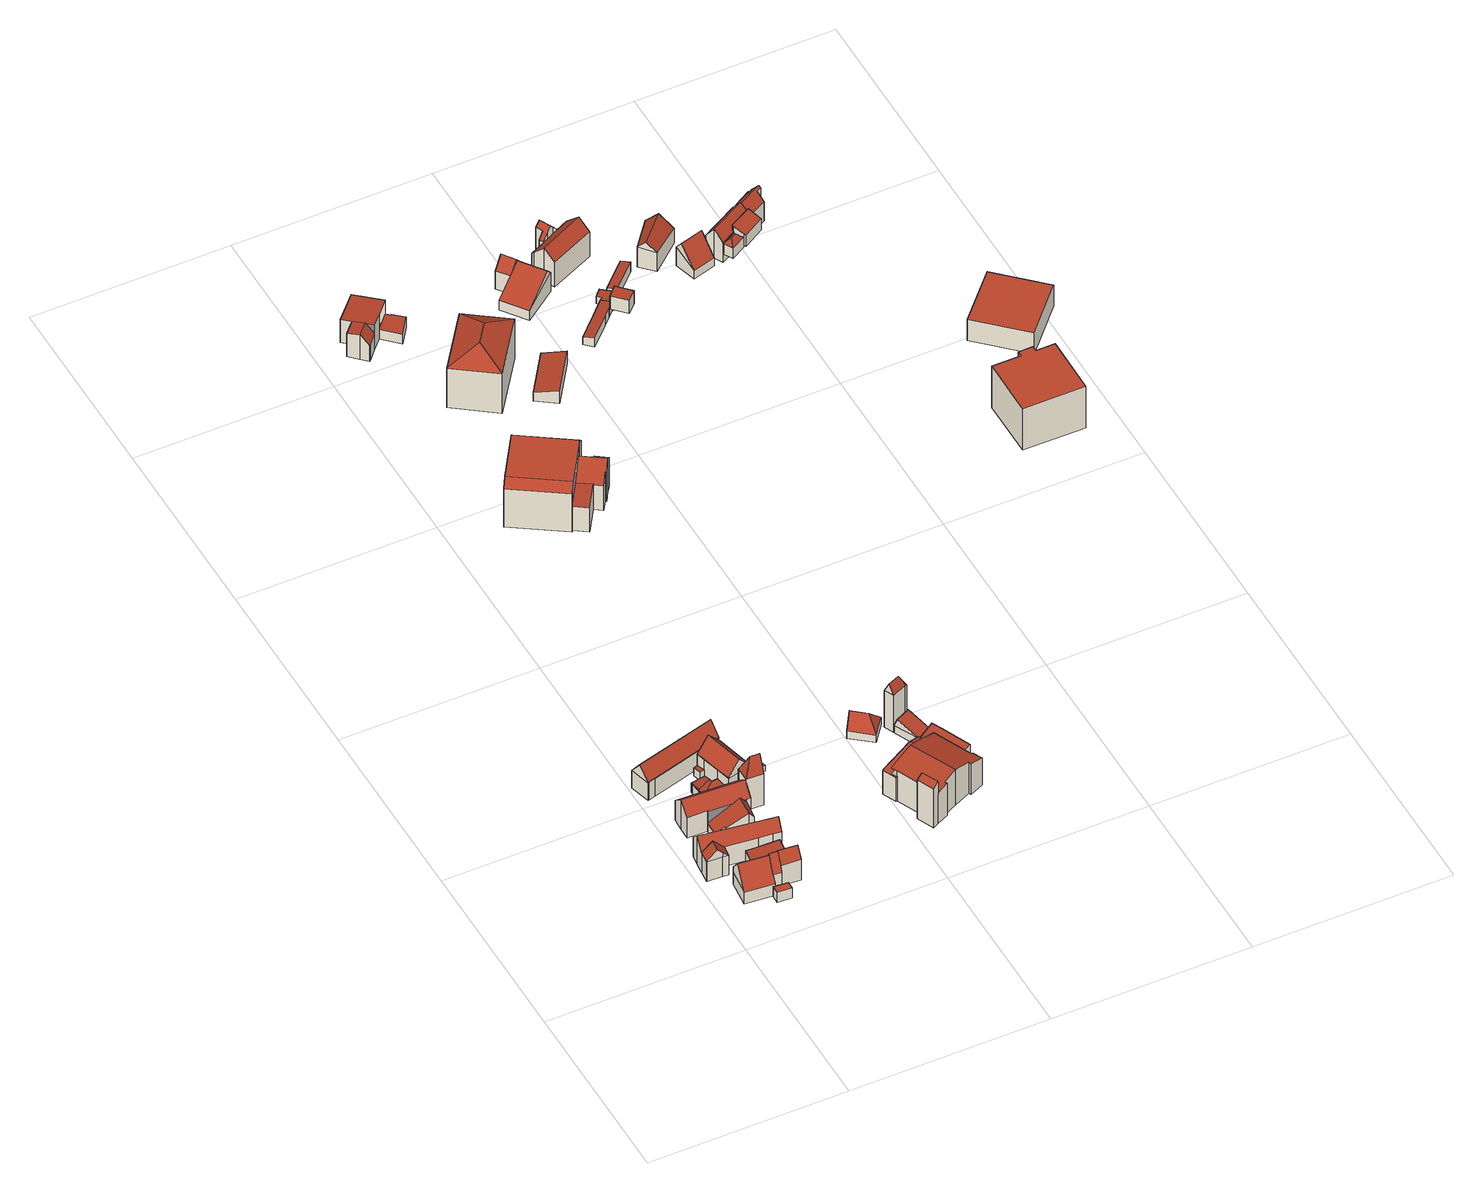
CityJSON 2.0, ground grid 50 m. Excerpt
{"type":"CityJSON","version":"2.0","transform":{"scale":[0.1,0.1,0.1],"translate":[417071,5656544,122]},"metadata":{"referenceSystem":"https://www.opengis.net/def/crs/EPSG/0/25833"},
"CityObjects":{
"building1":{"type":"Building","attributes":{"Dachtyp_tdc":"tdcPolyFlatRoof","Gemeindeschluessel":14612000,"Dachneigung":0,"QualitaetDacherkennung":75,"Geometrietyp2DReferenz":"3000","measuredHeight":3.17,"function":"31001_9998","roofType":"1000"},"geometry":[{"type":"Solid","lod":"2","boundaries":[[[[0,1,2,3]],[[1,4,5,2]],[[4,6,7,5]],[[6,0,3,7]],[[6,4,1,0]],[[3,2,5,7]]]],"semantics":{"surfaces":[{"type":"WallSurface"},{"type":"RoofSurface"},{"type":"GroundSurface"}],"values":[[0,0,0,0,1,2]]}}]},
"building2":{"type":"Building","attributes":{"Gemeindeschluessel":14612000,"Geometrietyp2DReferenz":"3000","function":"31001_9998","roofType":"9999"},"children":["building2-1","building2-2","building2-3","building2-4"]},
"building2-1":{"type":"BuildingPart","attributes":{"Dachtyp_tdc":"tdcGableRoof","Dachneigung":55.87,"QualitaetDacherkennung":79,"Geometrietyp2DReferenz":"3000","measuredHeight":8.98,"roofType":"3100"},"parents":["building2"],"geometry":[{"type":"MultiSurface","lod":"2","boundaries":[[[8,9,10,11]],[[9,12,13,10]],[[12,14,15,13]],[[14,16,17,18,15]],[[19,20,16,14,12]],[[12,9,8,21,19]],[[10,13,15,18,22,23,11]]],"semantics":{"surfaces":[{"type":"WallSurface"},{"type":"RoofSurface"},{"type":"GroundSurface"}],"values":[0,0,0,0,1,1,2]}}]},
"building2-2":{"type":"BuildingPart","attributes":{"Dachtyp_tdc":"tdcPolyFlatRoof","Dachneigung":2.89,"QualitaetDacherkennung":59,"Geometrietyp2DReferenz":"3000","measuredHeight":6.02,"roofType":"2100"},"parents":["building2"],"geometry":[{"type":"MultiSurface","lod":"2","boundaries":[[[24,25,26,27,28,29]],[[25,30,31,26]],[[30,32,33,31]],[[32,34,35,33]],[[34,36,37,35]],[[36,38,39,37]],[[38,40,11,39]],[[40,8,11]],[[40,38,36,34,32,30,25,24]],[[27,26,31,33,35,37,39,11,23,41]]],"semantics":{"surfaces":[{"type":"WallSurface"},{"type":"RoofSurface"},{"type":"GroundSurface"}],"values":[0,0,0,0,0,0,0,0,1,2]}}]},
"building2-3":{"type":"BuildingPart","attributes":{"Dachtyp_tdc":"tdcGableRoof","Dachneigung":51.89,"QualitaetDacherkennung":80,"Geometrietyp2DReferenz":"3000","measuredHeight":8.86,"roofType":"3100"},"parents":["building2"],"geometry":[{"type":"MultiSurface","lod":"2","boundaries":[[[42,43,20,44,45,46]],[[47,48,45,44,49]],[[50,51,41,23,22,18]],[[43,42,52,51,50]]],"semantics":{"surfaces":[{"type":"RoofSurface"},{"type":"GroundSurface"},{"type":"WallSurface"}],"values":[0,0,1,2]}}]},
"building2-4":{"type":"BuildingPart","attributes":{"Dachtyp_tdc":"tdcGableRoof","Dachneigung":50.92,"QualitaetDacherkennung":86,"Geometrietyp2DReferenz":"3000","measuredHeight":8.63,"roofType":"3100"},"parents":["building2"],"geometry":[{"type":"MultiSurface","lod":"2","boundaries":[[[53,54,55,56]],[[54,28,27,55]],[[52,57,58,51]],[[57,53,56,58]],[[57,42,46,59,60,53]],[[29,61,62,60,59,63,64]],[[54,62,61,28]],[[53,60,62,54]],[[61,29,28]],[[52,42,57]],[[56,55,27,41,51,58]]],"semantics":{"surfaces":[{"type":"WallSurface"},{"type":"RoofSurface"},{"type":"GroundSurface"}],"values":[0,0,0,0,1,1,0,0,0,0,2]}}]},
"building3":{"type":"Building","attributes":{"Gemeindeschluessel":14612000,"Geometrietyp2DReferenz":"3000","function":"31001_9998","roofType":"9999"},"children":["building3-1","building3-2"]},
"building3-1":{"type":"BuildingPart","attributes":{"Dachtyp_tdc":"tdcFreeFormRoof","Dachneigung":46.84,"QualitaetDacherkennung":70,"Geometrietyp2DReferenz":"3000","measuredHeight":8.85,"roofType":"5000"},"parents":["building3"],"geometry":[{"type":"MultiSurface","lod":"2","boundaries":[[[65,66,67,68]],[[66,69,70,67]],[[68,67,70,71,72,73,74,75,76,77,78]],[[79,80,72,71]],[[80,81,73,72]],[[81,82,74,73]],[[82,83,75,74]],[[83,84,76,75]],[[84,85,77,76]],[[85,86,78,77]],[[86,65,68,78]],[[84,83,82,81,80]],[[80,79,69,66,65,86,85,84]]],"semantics":{"surfaces":[{"type":"WallSurface"},{"type":"GroundSurface"},{"type":"RoofSurface"}],"values":[0,0,1,0,0,0,0,0,0,0,0,2,2]}}]},
"building3-2":{"type":"BuildingPart","attributes":{"Dachtyp_tdc":"tdcGableRoof","Dachneigung":46.15,"QualitaetDacherkennung":68,"Geometrietyp2DReferenz":"3000","measuredHeight":8.87,"roofType":"3100"},"parents":["building3"],"geometry":[{"type":"MultiSurface","lod":"2","boundaries":[[[87,88,89,90]],[[88,91,92,89]],[[91,93,94,92]],[[93,79,71,94]],[[87,90,70,69]],[[69,95,96,97,87]],[[98,99,96,95,100]],[[93,98,100,79]],[[79,100,95,69]],[[91,99,98,93]],[[88,97,96,99,91]],[[87,97,88]],[[90,89,92,94,71,70]]],"semantics":{"surfaces":[{"type":"WallSurface"},{"type":"RoofSurface"},{"type":"GroundSurface"}],"values":[0,0,0,0,0,1,1,0,0,0,0,0,2]}}]},
"building4":{"type":"Building","attributes":{"Dachtyp_tdc":"tdcPolyFlatRoof","Gemeindeschluessel":14612000,"Dachneigung":17.18,"QualitaetDacherkennung":78,"Geometrietyp2DReferenz":"3000","measuredHeight":2.11,"function":"31001_9998","roofType":"2100"},"geometry":[{"type":"Solid","lod":"2","boundaries":[[[[101,102,103,104]],[[102,105,106,103]],[[105,107,108,106]],[[107,101,104,108]],[[107,105,102,101]],[[104,103,106,108]]]],"semantics":{"surfaces":[{"type":"WallSurface"},{"type":"RoofSurface"},{"type":"GroundSurface"}],"values":[[0,0,0,0,1,2]]}}]},
"building5":{"type":"Building","attributes":{"Gemeindeschluessel":14612000,"Geometrietyp2DReferenz":"3000","function":"31001_9998","roofType":"9999"},"children":["building5-1","building5-2","building5-3"]},
"building5-1":{"type":"BuildingPart","attributes":{"Dachtyp_tdc":"tdcFreeFormRoof","Dachneigung":67.2,"QualitaetDacherkennung":6,"Geometrietyp2DReferenz":"3000","measuredHeight":14.13,"roofType":"5000"},"parents":["building5"],"geometry":[{"type":"MultiSurface","lod":"2","boundaries":[[[109,110,111,112]],[[110,113,114,115,111]],[[116,117,118,119,120]],[[117,121,122,118]],[[121,109,112,122]],[[116,113,123]],[[113,110,109,123]],[[109,121,117,116,123]],[[112,111,115,124,119,118,122]]],"semantics":{"surfaces":[{"type":"WallSurface"},{"type":"RoofSurface"},{"type":"GroundSurface"}],"values":[0,0,0,0,0,1,1,1,2]}}]},
"building5-2":{"type":"BuildingPart","attributes":{"Dachtyp_tdc":"tdcGableRoof","Dachneigung":42.41,"QualitaetDacherkennung":82,"Geometrietyp2DReferenz":"3000","measuredHeight":9.02,"roofType":"3100"},"parents":["building5"],"geometry":[{"type":"MultiSurface","lod":"2","boundaries":[[[114,125,126,115]],[[125,127,128,126]],[[127,129,128]],[[130,131,132,133,134]],[[131,135,136,132]],[[135,137,138,136]],[[137,139,140,138]],[[139,141,142,140]],[[141,143,118,142]],[[137,135,131,130,144,145,146,127,125,114,147]],[[147,120,143,141,139,137]],[[118,119,124,115,126,128,148,133,132,136,138,140,142]]],"semantics":{"surfaces":[{"type":"WallSurface"},{"type":"RoofSurface"},{"type":"GroundSurface"}],"values":[0,0,0,0,0,0,0,0,0,1,1,2]}}]},
"building5-3":{"type":"BuildingPart","attributes":{"Dachtyp_tdc":"tdcGableRoof","Dachneigung":30.11,"QualitaetDacherkennung":52,"Geometrietyp2DReferenz":"3000","measuredHeight":7.2,"roofType":"3100"},"parents":["building5"],"geometry":[{"type":"MultiSurface","lod":"2","boundaries":[[[149,134,133,150]],[[129,151,152,128]],[[151,153,154,152]],[[153,155,156,154]],[[155,157,158,156]],[[157,149,150,158]],[[153,151,129,146,159]],[[159,144,134,149,157,155,153]],[[150,133,148,128,152,154,156,158]]],"semantics":{"surfaces":[{"type":"WallSurface"},{"type":"RoofSurface"},{"type":"GroundSurface"}],"values":[0,0,0,0,0,0,1,1,2]}}]},
"building6":{"type":"Building","attributes":{"Dachtyp_tdc":"tdcFreeFormRoof","Gemeindeschluessel":14612000,"Dachneigung":54.91,"QualitaetDacherkennung":84,"Geometrietyp2DReferenz":"3000","measuredHeight":9.15,"function":"31001_9998","roofType":"5000"},"geometry":[{"type":"Solid","lod":"2","boundaries":[[[[160,161,162,163]],[[161,164,165,162]],[[164,166,167,165]],[[168,169,170,171,172,173]],[[174,175,176,166,170,169]],[[176,175,177]],[[177,175,174,178]],[[178,174,169,168,179]],[[160,173,172,161]],[[179,168,173,160]],[[161,172,171,164]],[[164,171,170,166]],[[167,180,181,182,183,163,162,165]],[[166,176,180,167]],[[176,177,181,180]],[[177,178,182,181]],[[178,179,183,182]],[[179,160,163,183]]]],"semantics":{"surfaces":[{"type":"WallSurface"},{"type":"RoofSurface"},{"type":"GroundSurface"}],"values":[[0,0,0,1,1,0,0,0,0,0,0,0,2,0,0,0,0,0]]}}]},
"building7":{"type":"Building","attributes":{"Gemeindeschluessel":14612000,"Geometrietyp2DReferenz":"3000","function":"31001_9998","roofType":"9999"},"children":["building7-1","building7-2"]},
"building7-1":{"type":"BuildingPart","attributes":{"Dachtyp_tdc":"tdcGableRoof","Dachneigung":14.17,"QualitaetDacherkennung":81,"Geometrietyp2DReferenz":"3000","measuredHeight":3.55,"roofType":"3100"},"parents":["building7"],"geometry":[{"type":"MultiSurface","lod":"2","boundaries":[[[184,185,186,187]],[[188,189,190,191]],[[189,192,193,190]],[[192,184,187,193]],[[192,194,195,196,197]],[[198,196,195,199,200]],[[188,201,199,195,194,189]],[[184,197,196,198,185]],[[192,197,184]],[[189,194,192]],[[187,186,191,190,193]]],"semantics":{"surfaces":[{"type":"WallSurface"},{"type":"RoofSurface"},{"type":"GroundSurface"}],"values":[0,0,0,0,1,1,0,0,0,0,2]}}]},
"building7-2":{"type":"BuildingPart","attributes":{"Dachtyp_tdc":"tdcPolyFlatRoof","Dachneigung":11.18,"QualitaetDacherkennung":75,"Geometrietyp2DReferenz":"3000","measuredHeight":3.56,"roofType":"2100"},"parents":["building7"],"geometry":[{"type":"MultiSurface","lod":"2","boundaries":[[[202,203,204,205]],[[203,201,188,191,204]],[[206,202,205,186,185,198]],[[206,200,201,203,202]],[[205,204,191,186]]],"semantics":{"surfaces":[{"type":"WallSurface"},{"type":"RoofSurface"},{"type":"GroundSurface"}],"values":[0,0,0,1,2]}}]},
"building8":{"type":"Building","attributes":{"Dachtyp_tdc":"tdcPolyFlatRoof","Gemeindeschluessel":14612000,"Dachneigung":5.88,"QualitaetDacherkennung":41,"Geometrietyp2DReferenz":"3000","measuredHeight":2.52,"function":"31001_9998","roofType":"2100"},"geometry":[{"type":"Solid","lod":"2","boundaries":[[[[207,208,209,210]],[[208,211,212,209]],[[208,207,213,211]],[[212,214,210,209]],[[211,213,214,212]],[[213,207,210,214]]]],"semantics":{"surfaces":[{"type":"WallSurface"},{"type":"RoofSurface"},{"type":"GroundSurface"}],"values":[[0,0,1,2,0,0]]}}]},
"building9":{"type":"Building","attributes":{"Dachtyp_tdc":"tdcFreeFormRoof","Gemeindeschluessel":14612000,"Dachneigung":49.33,"QualitaetDacherkennung":79,"Geometrietyp2DReferenz":"3000","measuredHeight":8.82,"function":"31001_9998","roofType":"5000"},"geometry":[{"type":"Solid","lod":"2","boundaries":[[[[215,216,217,218]],[[216,219,220,217]],[[219,221,222,220]],[[221,223,224,222]],[[223,225,226,224]],[[225,227,228,226]],[[227,229,230,228]],[[229,215,218,230]],[[231,232,233,234,235,236]],[[223,221,231,236,237,225]],[[225,237,227]],[[227,237,236,235,229]],[[229,235,234,215]],[[215,234,233,216]],[[216,233,232,219]],[[219,232,231,221]],[[218,217,220,222,224,226,228,230]]]],"semantics":{"surfaces":[{"type":"WallSurface"},{"type":"RoofSurface"},{"type":"GroundSurface"}],"values":[[0,0,0,0,0,0,0,0,1,1,0,0,0,0,0,0,2]]}}]},
"building10":{"type":"Building","attributes":{"Dachtyp_tdc":"tdcFreeFormRoof","Gemeindeschluessel":14612000,"Dachneigung":48.41,"QualitaetDacherkennung":26,"Geometrietyp2DReferenz":"3000","measuredHeight":3,"function":"31001_9998","roofType":"5000"},"geometry":[{"type":"Solid","lod":"2","boundaries":[[[[238,239,240,241]],[[239,242,243,240]],[[242,244,245,243]],[[244,246,247,245]],[[246,248,249,247]],[[248,238,241,249]],[[250,251,252,253,248,246]],[[250,246,244]],[[251,250,244,242]],[[252,251,242,239]],[[253,252,239,238]],[[253,238,248]],[[241,240,243,245,247,249]]]],"semantics":{"surfaces":[{"type":"WallSurface"},{"type":"RoofSurface"},{"type":"GroundSurface"}],"values":[[0,0,0,0,0,0,1,1,1,1,1,1,2]]}}]},
"building11":{"type":"Building","attributes":{"Gemeindeschluessel":14612000,"Geometrietyp2DReferenz":"3000","function":"31001_9998","roofType":"9999"},"children":["building11-1","building11-2","building11-3"]},
"building11-1":{"type":"BuildingPart","attributes":{"Dachtyp_tdc":"tdcGableRoof","Dachneigung":17.48,"QualitaetDacherkennung":23,"Geometrietyp2DReferenz":"3000","measuredHeight":10.93,"roofType":"3100"},"parents":["building11"],"geometry":[{"type":"MultiSurface","lod":"2","boundaries":[[[254,255,256,257,258]],[[259,260,261,262,263]],[[260,264,265,261]],[[264,266,267,265]],[[266,268,269,267]],[[268,270,271,269]],[[270,272,273,271]],[[272,274,275,273]],[[274,276,277,275]],[[276,278,279,277]],[[278,280,281,279]],[[274,272,270,268,266,264,260,259,282]],[[282,283,255,254,280,278,276,274]],[[281,258,257,284,285,286,262,261,265,267,269,271,273,275,277,279]]],"semantics":{"surfaces":[{"type":"WallSurface"},{"type":"RoofSurface"},{"type":"GroundSurface"}],"values":[0,0,0,0,0,0,0,0,0,0,0,1,1,2]}}]},
"building11-2":{"type":"BuildingPart","attributes":{"Dachtyp_tdc":"tdcPolyFlatRoof","Dachneigung":30.16,"QualitaetDacherkennung":57,"Geometrietyp2DReferenz":"3000","measuredHeight":12.84,"roofType":"2100"},"parents":["building11"],"geometry":[{"type":"MultiSurface","lod":"2","boundaries":[[[287,288,254,258,289]],[[290,291,292,281,280]],[[291,287,289,292]],[[291,290,288,287]],[[289,258,281,292]]],"semantics":{"surfaces":[{"type":"WallSurface"},{"type":"RoofSurface"},{"type":"GroundSurface"}],"values":[0,0,0,1,2]}}]},
"building11-3":{"type":"BuildingPart","attributes":{"Dachtyp_tdc":"tdcHipAndGableRoof","Dachneigung":66.81,"QualitaetDacherkennung":40,"Geometrietyp2DReferenz":"3000","measuredHeight":10.45,"roofType":"5000"},"parents":["building11"],"geometry":[{"type":"MultiSurface","lod":"2","boundaries":[[[256,293,294,257]],[[293,295,296,294]],[[295,297,298,296]],[[297,299,300,298]],[[299,263,262,300]],[[299,297,301]],[[297,295,293,256,302,303,304,301]],[[304,263,299,301]],[[284,257,294,296,298,300,262,286,285]]],"semantics":{"surfaces":[{"type":"WallSurface"},{"type":"RoofSurface"},{"type":"GroundSurface"}],"values":[0,0,0,0,0,1,1,1,2]}}]},
"building12":{"type":"Building","attributes":{"Dachtyp_tdc":"tdcFreeFormRoof","Gemeindeschluessel":14612000,"Dachneigung":49.59,"QualitaetDacherkennung":7,"Geometrietyp2DReferenz":"3000","measuredHeight":5.61,"function":"31001_9998","roofType":"5000"},"geometry":[{"type":"Solid","lod":"2","boundaries":[[[[305,306,307,308]],[[306,309,310,307]],[[309,311,312,310]],[[311,305,308,312]],[[313,311,309]],[[314,313,309,306]],[[314,306,305]],[[313,314,305,311]],[[308,307,310,312]]]],"semantics":{"surfaces":[{"type":"WallSurface"},{"type":"RoofSurface"},{"type":"GroundSurface"}],"values":[[0,0,0,0,0,1,1,1,2]]}}]},
"building13":{"type":"Building","attributes":{"Dachtyp_tdc":"tdcFreeFormRoof","Gemeindeschluessel":14612000,"Dachneigung":64.51,"QualitaetDacherkennung":9,"Geometrietyp2DReferenz":"3000","measuredHeight":14.18,"function":"31001_9998","roofType":"5000"},"geometry":[{"type":"Solid","lod":"2","boundaries":[[[[315,316,317,318,319]],[[320,321,322,323,324]],[[318,325,321,320]],[[325,326,322,321]],[[326,327,323,322]],[[327,319,324,323]],[[319,318,320,324]],[[315,319,327]],[[316,315,327,326]],[[317,316,326,325]],[[317,325,318]]]],"semantics":{"surfaces":[{"type":"RoofSurface"},{"type":"GroundSurface"},{"type":"WallSurface"}],"values":[[0,1,2,2,2,2,2,0,0,0,2]]}}]},
"building14":{"type":"Building","attributes":{"Dachtyp_tdc":"tdcGableRoof","Gemeindeschluessel":14612000,"Dachneigung":18.33,"QualitaetDacherkennung":12,"Geometrietyp2DReferenz":"3000","measuredHeight":4.64,"function":"31001_9998","roofType":"3100"},"geometry":[{"type":"Solid","lod":"2","boundaries":[[[[328,329,324,320]],[[329,330,331,324]],[[330,332,333,331]],[[332,328,320,333]],[[330,329,334]],[[328,332,335]],[[329,328,335,334]],[[332,330,334,335]],[[320,324,331,333]]]],"semantics":{"surfaces":[{"type":"WallSurface"},{"type":"RoofSurface"},{"type":"GroundSurface"}],"values":[[0,0,0,0,0,0,1,1,2]]}}]},
"building15":{"type":"Building","attributes":{"Dachtyp_tdc":"tdcPolyFlatRoof","Gemeindeschluessel":14612000,"Dachneigung":13.38,"QualitaetDacherkennung":64,"Geometrietyp2DReferenz":"3000","measuredHeight":3.7,"function":"31001_9998","roofType":"2100"},"geometry":[{"type":"Solid","lod":"2","boundaries":[[[[336,337,338,339]],[[337,340,341,338]],[[340,342,343,341]],[[342,344,345,343]],[[344,346,347,345]],[[346,348,349,347]],[[348,350,351,349]],[[350,336,339,351]],[[350,348,346,344,342,340,337,336]],[[339,338,341,343,345,347,349,351]]]],"semantics":{"surfaces":[{"type":"WallSurface"},{"type":"RoofSurface"},{"type":"GroundSurface"}],"values":[[0,0,0,0,0,0,0,0,1,2]]}}]},
"building16":{"type":"Building","attributes":{"Gemeindeschluessel":14612000,"Geometrietyp2DReferenz":"3000","function":"31001_9998","roofType":"9999"},"children":["building16-1","building16-2","building16-3"]},
"building16-1":{"type":"BuildingPart","attributes":{"Dachtyp_tdc":"tdcCutGableRoof","Dachneigung":1.64,"QualitaetDacherkennung":50,"Geometrietyp2DReferenz":"3000","measuredHeight":13.39,"roofType":"9999"},"parents":["building16"],"geometry":[{"type":"MultiSurface","lod":"2","boundaries":[[[352,353,354,355,356]],[[353,357,358,354]],[[357,359,360,358]],[[359,361,362,360]],[[361,363,364,362]],[[363,365,366,364]],[[365,367,368,366]],[[367,369,370,371,368]],[[359,357,353,352,372]],[[367,365,363,361]],[[372,373,369,367,361,359]],[[374,355,354,358,360,362,364,366,368,371,375,376]]],"semantics":{"surfaces":[{"type":"WallSurface"},{"type":"RoofSurface"},{"type":"GroundSurface"}],"values":[0,0,0,0,0,0,0,0,1,1,1,2]}}]},
"building16-2":{"type":"BuildingPart","attributes":{"Dachtyp_tdc":"tdcGableRoof","Dachneigung":26.31,"QualitaetDacherkennung":24,"Geometrietyp2DReferenz":"3000","measuredHeight":10.47,"roofType":"3100"},"parents":["building16"],"geometry":[{"type":"MultiSurface","lod":"2","boundaries":[[[377,378,379,380]],[[381,382,383,384]],[[382,385,386,383]],[[385,387,388,386]],[[387,389,390,388]],[[389,391,392,390]],[[391,393,394,392]],[[393,377,380,394]],[[389,387,385,382,381,370,381,395]],[[395,396,378,377,393,391,389]],[[380,379,376,375,384,371,384,383,386,388,390,392,394]]],"semantics":{"surfaces":[{"type":"WallSurface"},{"type":"RoofSurface"},{"type":"GroundSurface"}],"values":[0,0,0,0,0,0,0,0,1,1,2]}}]},
"building16-3":{"type":"BuildingPart","attributes":{"Dachtyp_tdc":"tdcPolyFlatRoof","Dachneigung":3.1,"QualitaetDacherkennung":50,"Geometrietyp2DReferenz":"3000","measuredHeight":7.83,"roofType":"2100"},"parents":["building16"],"geometry":[{"type":"MultiSurface","lod":"2","boundaries":[[[397,398,399,379,378]],[[398,356,355,399]],[[398,397,400,401,356]],[[355,374,376,379,399]]],"semantics":{"surfaces":[{"type":"WallSurface"},{"type":"RoofSurface"},{"type":"GroundSurface"}],"values":[0,0,1,2]}}]},
"building17":{"type":"Building","attributes":{"Gemeindeschluessel":14612000,"Geometrietyp2DReferenz":"3000","function":"31001_9998","roofType":"9999"},"children":["building17-1","building17-2","building17-3"]},
"building17-1":{"type":"BuildingPart","attributes":{"Dachtyp_tdc":"tdcPolyFlatRoof","Dachneigung":3.67,"QualitaetDacherkennung":53,"Geometrietyp2DReferenz":"3000","measuredHeight":7.52,"roofType":"2100"},"parents":["building17"],"geometry":[{"type":"MultiSurface","lod":"2","boundaries":[[[402,403,404]],[[402,405,406,407,403]],[[408,409,410,411,412]],[[409,413,414,410]],[[413,415,416,417,414]],[[413,409,408,418,419,420,405,402,415]],[[417,403,407,421,411,410,414]]],"semantics":{"surfaces":[{"type":"WallSurface"},{"type":"RoofSurface"},{"type":"GroundSurface"}],"values":[0,0,0,0,0,1,2]}}]},
"building17-2":{"type":"BuildingPart","attributes":{"Dachtyp_tdc":"tdcPolyFlatRoof","Dachneigung":3.98,"QualitaetDacherkennung":67,"Geometrietyp2DReferenz":"3000","measuredHeight":3.33,"roofType":"2100"},"parents":["building17"],"geometry":[{"type":"MultiSurface","lod":"2","boundaries":[[[416,422,423,417]],[[422,424,425,423]],[[424,426,427,425]],[[426,428,429,427]],[[428,404,403,429]],[[404,428,426,424,422,416]],[[417,423,425,427,429,403]]],"semantics":{"surfaces":[{"type":"WallSurface"},{"type":"RoofSurface"},{"type":"GroundSurface"}],"values":[0,0,0,0,0,1,2]}}]},
"building17-3":{"type":"BuildingPart","attributes":{"Dachtyp_tdc":"tdcGableRoof","Dachneigung":52.41,"QualitaetDacherkennung":61,"Geometrietyp2DReferenz":"3000","measuredHeight":7.58,"roofType":"3100"},"parents":["building17"],"geometry":[{"type":"MultiSurface","lod":"2","boundaries":[[[406,430,431,407]],[[430,432,433,431]],[[432,434,435,433]],[[434,436,437,435]],[[436,438,439,437]],[[438,412,411,439]],[[434,432,430,406,420,440]],[[440,418,412,438,436,434]],[[411,421,407,431,433,435,437,439]]],"semantics":{"surfaces":[{"type":"WallSurface"},{"type":"RoofSurface"},{"type":"GroundSurface"}],"values":[0,0,0,0,0,0,1,1,2]}}]},
"building18":{"type":"Building","attributes":{"Dachtyp_tdc":"tdcHipRoof","Gemeindeschluessel":14612000,"Dachneigung":29.36,"QualitaetDacherkennung":65,"Geometrietyp2DReferenz":"3000","measuredHeight":15.59,"function":"31001_9998","roofType":"3200"},"geometry":[{"type":"Solid","lod":"2","boundaries":[[[[441,442,443,444]],[[442,445,446,443]],[[445,447,448,446]],[[447,441,444,448]],[[445,442,449]],[[441,447,450]],[[442,441,450,449]],[[447,445,449,450]],[[444,443,446,448]]]],"semantics":{"surfaces":[{"type":"WallSurface"},{"type":"RoofSurface"},{"type":"GroundSurface"}],"values":[[0,0,0,0,1,1,1,1,2]]}}]},
"building19":{"type":"Building","attributes":{"Dachtyp_tdc":"tdcPolyFlatRoof","Gemeindeschluessel":14612000,"Dachneigung":12.35,"QualitaetDacherkennung":73,"Geometrietyp2DReferenz":"3000","measuredHeight":3.84,"function":"31001_9998","roofType":"2100"},"geometry":[{"type":"Solid","lod":"2","boundaries":[[[[451,452,453,454]],[[452,455,456,453]],[[455,457,458,456]],[[457,451,454,458]],[[457,455,452,451]],[[454,453,456,458]]]],"semantics":{"surfaces":[{"type":"WallSurface"},{"type":"RoofSurface"},{"type":"GroundSurface"}],"values":[[0,0,0,0,1,2]]}}]},
"building20":{"type":"Building","attributes":{"Gemeindeschluessel":14612000,"Geometrietyp2DReferenz":"3000","function":"31001_9998","roofType":"9999"},"children":["building20-1","building20-2"]},
"building20-1":{"type":"BuildingPart","attributes":{"Dachtyp_tdc":"tdcGableRoof","Dachneigung":26.91,"QualitaetDacherkennung":23,"Geometrietyp2DReferenz":"3000","measuredHeight":7.34,"roofType":"3100"},"parents":["building20"],"geometry":[{"type":"MultiSurface","lod":"2","boundaries":[[[459,460,461,462]],[[460,463,464,461]],[[463,465,466,464]],[[463,460,467]],[[460,459,468,469,467]],[[465,463,467,469,470]],[[462,461,464,466,471]]],"semantics":{"surfaces":[{"type":"WallSurface"},{"type":"RoofSurface"},{"type":"GroundSurface"}],"values":[0,0,0,0,1,1,2]}}]},
"building20-2":{"type":"BuildingPart","attributes":{"Dachtyp_tdc":"tdcGableRoof","Dachneigung":48.18,"QualitaetDacherkennung":66,"Geometrietyp2DReferenz":"3000","measuredHeight":8.49,"roofType":"3100"},"parents":["building20"],"geometry":[{"type":"MultiSurface","lod":"2","boundaries":[[[472,473,474,471,475]],[[473,476,477,474]],[[476,478,459,462,477]],[[476,473,479]],[[473,472,470,480,479]],[[478,476,479,480]],[[471,474,477,462]]],"semantics":{"surfaces":[{"type":"WallSurface"},{"type":"RoofSurface"},{"type":"GroundSurface"}],"values":[0,0,0,0,1,1,2]}}]},
"building21":{"type":"Building","attributes":{"Dachtyp_tdc":"tdcPolyFlatRoof","Gemeindeschluessel":14612000,"Dachneigung":9.62,"QualitaetDacherkennung":57,"Geometrietyp2DReferenz":"3000","measuredHeight":2.77,"function":"31001_9998","roofType":"2100"},"geometry":[{"type":"Solid","lod":"2","boundaries":[[[[481,482,483,484]],[[482,485,486,483]],[[485,487,488,486]],[[487,489,490,488]],[[489,491,492,490]],[[491,493,494,492]],[[493,495,496,494]],[[495,497,498,496]],[[497,499,500,498]],[[499,481,484,500]],[[499,497,495,493,491,489,487,485,482,481]],[[484,483,486,488,490,492,494,496,498,500]]]],"semantics":{"surfaces":[{"type":"WallSurface"},{"type":"RoofSurface"},{"type":"GroundSurface"}],"values":[[0,0,0,0,0,0,0,0,0,0,1,2]]}}]},
"building22":{"type":"Building","attributes":{"Dachtyp_tdc":"tdcPolyFlatRoof","Gemeindeschluessel":14612000,"Dachneigung":4.3,"QualitaetDacherkennung":46,"Geometrietyp2DReferenz":"3000","measuredHeight":4.22,"function":"31001_9998","roofType":"2100"},"geometry":[{"type":"Solid","lod":"2","boundaries":[[[[501,502,503,504]],[[502,505,506,503]],[[505,507,508,506]],[[507,509,510,508]],[[509,501,504,510]],[[509,507,505,502,501]],[[504,503,506,508,510]]]],"semantics":{"surfaces":[{"type":"WallSurface"},{"type":"RoofSurface"},{"type":"GroundSurface"}],"values":[[0,0,0,0,0,1,2]]}}]},
"building23":{"type":"Building","attributes":{"Dachtyp_tdc":"tdcPolyFlatRoof","Gemeindeschluessel":14612000,"Dachneigung":8.69,"QualitaetDacherkennung":60,"Geometrietyp2DReferenz":"3000","measuredHeight":2.82,"function":"31001_9998","roofType":"2100"},"geometry":[{"type":"Solid","lod":"2","boundaries":[[[[511,512,513,514]],[[512,515,516,513]],[[515,517,518,516]],[[517,519,520,518]],[[519,521,522,520]],[[521,523,524,522]],[[523,511,514,524]],[[523,521,519,517,515,512,511]],[[514,513,516,518,520,522,524]]]],"semantics":{"surfaces":[{"type":"WallSurface"},{"type":"RoofSurface"},{"type":"GroundSurface"}],"values":[[0,0,0,0,0,0,0,1,2]]}}]},
"building24":{"type":"Building","attributes":{"Gemeindeschluessel":14612000,"Geometrietyp2DReferenz":"3000","function":"31001_9998","roofType":"9999"},"children":["building24-1","building24-2"]},
"building24-1":{"type":"BuildingPart","attributes":{"Dachtyp_tdc":"tdcGableRoof","Dachneigung":49.77,"QualitaetDacherkennung":37,"Geometrietyp2DReferenz":"3000","measuredHeight":10.52,"roofType":"3100"},"parents":["building24"],"geometry":[{"type":"MultiSurface","lod":"2","boundaries":[[[525,526,527,528]],[[526,529,530,527]],[[529,531,532,530]],[[531,533,534,532]],[[533,535,536,534]],[[535,537,538,536]],[[537,539,540,541,538]],[[542,543,544]],[[542,525,528,543]],[[545,546,539,537,535,533,531]],[[531,529,526,525,542,545]],[[528,527,530,532,534,536,538,541,547,548,543]]],"semantics":{"surfaces":[{"type":"WallSurface"},{"type":"RoofSurface"},{"type":"GroundSurface"}],"values":[0,0,0,0,0,0,0,0,0,1,1,2]}}]},
"building24-2":{"type":"BuildingPart","attributes":{"Dachtyp_tdc":"tdcGableRoof","Dachneigung":44.43,"QualitaetDacherkennung":56,"Geometrietyp2DReferenz":"3000","measuredHeight":10.47,"roofType":"3100"},"parents":["building24"],"geometry":[{"type":"MultiSurface","lod":"2","boundaries":[[[540,549,550,541]],[[549,551,552,550]],[[551,553,554,552]],[[553,555,556,554]],[[555,557,558,556]],[[557,559,560,558]],[[559,561,562,560]],[[561,544,543,562]],[[557,555,553,551]],[[551,549,540,563,564,544,561,559,557]],[[543,548,547,541,550,552,554,556,558,560,562]]],"semantics":{"surfaces":[{"type":"WallSurface"},{"type":"RoofSurface"},{"type":"GroundSurface"}],"values":[0,0,0,0,0,0,0,0,1,1,2]}}]},
"building25":{"type":"Building","attributes":{"Dachtyp_tdc":"tdcPolyFlatRoof","Gemeindeschluessel":14612000,"Dachneigung":8.17,"QualitaetDacherkennung":54,"Geometrietyp2DReferenz":"3000","measuredHeight":3,"function":"31001_9998","roofType":"2100"},"geometry":[{"type":"Solid","lod":"2","boundaries":[[[[565,566,567,568]],[[566,569,570,567]],[[569,571,572,570]],[[571,565,568,572]],[[571,569,566,565]],[[568,567,570,572]]]],"semantics":{"surfaces":[{"type":"WallSurface"},{"type":"RoofSurface"},{"type":"GroundSurface"}],"values":[[0,0,0,0,1,2]]}}]},
"building26":{"type":"Building","attributes":{"Dachtyp_tdc":"tdcPolyFlatRoof","Gemeindeschluessel":14612000,"Dachneigung":0,"QualitaetDacherkennung":47,"Geometrietyp2DReferenz":"3000","measuredHeight":12.8,"function":"31001_9998","roofType":"1000"},"geometry":[{"type":"Solid","lod":"2","boundaries":[[[[573,574,575,576]],[[574,577,578,575]],[[577,579,580,578]],[[579,581,582,580]],[[581,583,584,582]],[[583,585,586,584]],[[585,587,588,586]],[[587,573,576,588]],[[587,585,583,581,579,577,574,573]],[[576,575,578,580,582,584,586,588]]]],"semantics":{"surfaces":[{"type":"WallSurface"},{"type":"RoofSurface"},{"type":"GroundSurface"}],"values":[[0,0,0,0,0,0,0,0,1,2]]}}]},
"building27":{"type":"Building","attributes":{"Dachtyp_tdc":"tdcGableRoof","Gemeindeschluessel":14612000,"Dachneigung":54.77,"QualitaetDacherkennung":57,"Geometrietyp2DReferenz":"3000","measuredHeight":8.07,"function":"31001_9998","roofType":"3100"},"geometry":[{"type":"Solid","lod":"2","boundaries":[[[[589,590,591,592]],[[590,593,594,591]],[[593,595,596,594]],[[595,589,592,596]],[[593,590,597]],[[589,595,598]],[[590,589,598,597]],[[595,593,597,598]],[[592,591,594,596]]]],"semantics":{"surfaces":[{"type":"WallSurface"},{"type":"RoofSurface"},{"type":"GroundSurface"}],"values":[[0,0,0,0,0,0,1,1,2]]}}]},
"building28":{"type":"Building","attributes":{"Dachtyp_tdc":"tdcGableRoof","Gemeindeschluessel":14612000,"Dachneigung":45.61,"QualitaetDacherkennung":66,"Geometrietyp2DReferenz":"3000","measuredHeight":8.24,"function":"31001_9998","roofType":"3100"},"geometry":[{"type":"Solid","lod":"2","boundaries":[[[[599,600,601,602]],[[600,603,604,601]],[[603,605,606,604]],[[605,599,602,606]],[[603,600,607]],[[599,605,608]],[[600,599,608,607]],[[605,603,607,608]],[[602,601,604,606]]]],"semantics":{"surfaces":[{"type":"WallSurface"},{"type":"RoofSurface"},{"type":"GroundSurface"}],"values":[[0,0,0,0,0,0,1,1,2]]}}]},
"building29":{"type":"Building","attributes":{"Dachtyp_tdc":"tdcFreeFormRoof","Gemeindeschluessel":14612000,"Dachneigung":48.55,"QualitaetDacherkennung":25,"Geometrietyp2DReferenz":"3000","measuredHeight":4.62,"function":"31001_9998","roofType":"5000"},"geometry":[{"type":"Solid","lod":"2","boundaries":[[[[609,610,611,612]],[[610,613,614,611]],[[613,615,616,614]],[[615,609,612,616]],[[617,618,615,613]],[[617,613,610]],[[618,617,610,609]],[[618,609,615]],[[612,611,614,616]]]],"semantics":{"surfaces":[{"type":"WallSurface"},{"type":"RoofSurface"},{"type":"GroundSurface"}],"values":[[0,0,0,0,1,1,1,1,2]]}}]},
"building30":{"type":"Building","attributes":{"Dachtyp_tdc":"tdcPolyFlatRoof","Gemeindeschluessel":14612000,"Dachneigung":19.73,"QualitaetDacherkennung":66,"Geometrietyp2DReferenz":"3000","measuredHeight":4.72,"function":"31001_9998","roofType":"2100"},"geometry":[{"type":"Solid","lod":"2","boundaries":[[[[619,620,621,622]],[[620,623,624,621]],[[623,625,626,624]],[[625,627,628,626]],[[627,629,630,628]],[[629,631,632,630]],[[631,619,622,632]],[[631,629,627,625,623,620,619]],[[622,621,624,626,628,630,632]]]],"semantics":{"surfaces":[{"type":"WallSurface"},{"type":"RoofSurface"},{"type":"GroundSurface"}],"values":[[0,0,0,0,0,0,0,1,2]]}}]},
"building31":{"type":"Building","attributes":{"Gemeindeschluessel":14612000,"Geometrietyp2DReferenz":"3000","function":"31001_9998","roofType":"9999"},"children":["building31-1","building31-2"]},
"building31-1":{"type":"BuildingPart","attributes":{"Dachtyp_tdc":"tdcGableRoof","Dachneigung":50.8,"QualitaetDacherkennung":69,"Geometrietyp2DReferenz":"3000","measuredHeight":8.66,"roofType":"3100"},"parents":["building31"],"geometry":[{"type":"MultiSurface","lod":"2","boundaries":[[[633,634,635,636]],[[634,637,638,635]],[[637,639,640,638]],[[639,641,642,640]],[[641,643,644,642]],[[643,645,646,644]],[[645,647,648,646]],[[647,649,650,648]],[[649,651,652,653,650]],[[654,655,656,657]],[[655,633,636,656]],[[658,651,649,647,645,643,641]],[[641,639,637,634,633,655,654,659,660,658]],[[636,635,638,640,642,644,646,648,650,653,661,662,657,656]]],"semantics":{"surfaces":[{"type":"WallSurface"},{"type":"RoofSurface"},{"type":"GroundSurface"}],"values":[0,0,0,0,0,0,0,0,0,0,0,1,1,2]}}]},
"building31-2":{"type":"BuildingPart","attributes":{"Dachtyp_tdc":"tdcGableRoof","Dachneigung":52.43,"QualitaetDacherkennung":71,"Geometrietyp2DReferenz":"3000","measuredHeight":8.73,"roofType":"3100"},"parents":["building31"],"geometry":[{"type":"MultiSurface","lod":"2","boundaries":[[[663,664,654,657,665]],[[652,666,667,653]],[[666,668,669,667]],[[668,670,671,669]],[[670,672,673,671]],[[672,674,675,673]],[[674,676,677,675]],[[676,663,665,677]],[[672,670,668,666,652,678,660,679]],[[679,664,663,676,674,672]],[[665,657,662,661,653,667,669,671,673,675,677]]],"semantics":{"surfaces":[{"type":"WallSurface"},{"type":"RoofSurface"},{"type":"GroundSurface"}],"values":[0,0,0,0,0,0,0,0,1,1,2]}}]},
"building32":{"type":"Building","attributes":{"Dachtyp_tdc":"tdcPolyFlatRoof","Gemeindeschluessel":14612000,"Dachneigung":0,"QualitaetDacherkennung":40,"Geometrietyp2DReferenz":"3000","measuredHeight":6.57,"function":"31001_9998","roofType":"1000"},"geometry":[{"type":"Solid","lod":"2","boundaries":[[[[680,681,682,683]],[[681,684,685,682]],[[684,686,687,685]],[[686,680,683,687]],[[686,684,681,680]],[[683,682,685,687]]]],"semantics":{"surfaces":[{"type":"WallSurface"},{"type":"RoofSurface"},{"type":"GroundSurface"}],"values":[[0,0,0,0,1,2]]}}]},
"building33":{"type":"Building","attributes":{"Dachtyp_tdc":"tdcFreeFormRoof","Gemeindeschluessel":14612000,"Dachneigung":48.61,"QualitaetDacherkennung":27,"Geometrietyp2DReferenz":"3000","measuredHeight":3.74,"function":"31001_9998","roofType":"5000"},"geometry":[{"type":"Solid","lod":"2","boundaries":[[[[688,689,690,691]],[[689,692,693,690]],[[692,694,695,693]],[[694,696,697,695]],[[696,698,699,697]],[[698,700,701,699]],[[700,702,703,701]],[[702,704,705,703]],[[704,688,691,705]],[[706,707,704,702]],[[708,706,702,700]],[[709,710,708,700,698]],[[711,709,698,696]],[[712,711,696,694]],[[712,694,692]],[[710,709,711,712,692,689]],[[707,706,708,710,689,688]],[[707,688,704]],[[691,690,693,695,697,699,701,703,705]]]],"semantics":{"surfaces":[{"type":"WallSurface"},{"type":"RoofSurface"},{"type":"GroundSurface"}],"values":[[0,0,0,0,0,0,0,0,0,1,1,1,1,1,1,1,1,1,2]]}}]}
},
"vertices":[
[122,86,53],[122,106,53],[122,106,22],[122,86,22],[158,103,53],[158,103,22],[157,83,53],[157,83,22],
[192,185,61],[212,183,61],[212,183,6],[192,185,6],[210,159,96],[210,159,6],[209,140,68],[209,140,6],[159,143,68],[159,143,58],[159,143,6],[163,164,96],[162,159,90],[167,187,61],[163,164,6],[167,187,6],
[111,193,62],[115,227,62],[115,227,6],[111,193,6],[111,193,41],[111,193,58],[137,225,63],[137,225,6],[160,223,64],[160,223,6],[185,221,66],[185,221,6],[192,221,66],[192,221,6],[196,220,66],[196,220,6],[192,185,66],[147,189,6],
[137,135,57],[157,134,57],[163,163,95],[142,165,95],[139,146,70],[167,187,60],[147,189,60],[163,164,94],[157,134,6],[137,135,6],[137,135,41],
[62,130,41],[69,197,41],[69,197,6],[62,130,6],[135,122,41],[135,122,6],[142,163,92],[67,171,92],[111,193,59],[69,197,59],[147,188,60],[147,189,58],
[191,244,65],[158,248,64],[158,248,4],[191,244,4],[78,257,64],[78,257,4],[25,263,4],[28,290,4],[31,316,4],[198,292,4],[219,289,4],[216,265,4],[216,264,4],[212,241,4],[25,263,64],[28,290,92],[31,316,64],[198,292,64],[219,289,64],[216,265,90],[216,264,89],[212,241,64],
[74,229,64],[60,230,64],[60,230,4],[74,229,4],[23,232,64],[23,232,4],[21,232,64],[21,232,4],[51,260,92],[48,230,92],[60,230,79],[21,232,65],[23,232,67],[25,263,65],
[185,221,41],[160,223,33],[160,223,20],[185,221,20],[163,237,34],[163,237,20],[186,235,41],[186,235,20],
[241,404,152],[241,385,105],[241,385,10],[241,404,10],[198,387,105],[198,387,96],[198,387,10],[199,425,105],[199,426,104],[199,426,10],[199,425,10],[199,425,70],[242,424,105],[242,424,10],[218,405,152],[198,392,10],
[196,361,72],[196,361,10],[187,361,72],[187,361,10],[187,361,63],[92,366,73],[92,367,73],[92,367,10],[92,366,10],[92,366,36],[43,368,73],[43,368,10],[44,399,100],[44,399,10],[45,431,71],[45,431,10],[194,426,69],[194,426,10],[199,426,69],[154,363,72],[171,362,72],[180,362,72],[198,392,100],[171,362,10],
[91,327,38],[91,327,10],[178,308,67],[178,308,10],[166,310,82],[166,310,10],[113,319,51],[113,319,10],[114,323,52],[114,323,10],[171,362,82],
[36,513,69],[20,509,69],[20,509,16],[36,513,16],[17,508,69],[17,508,16],[3,560,69],[3,560,16],[221,564,71],[214,590,107],[10,534,107],[17,508,71],[20,509,71],[36,513,71],[211,600,92],[207,614,72],[152,600,69],[207,614,69],[211,600,69],[221,564,69],[152,600,16],[207,614,16],[211,600,16],[221,564,16],
[148,489,47],[153,463,47],[153,463,19],[148,489,19],[116,432,47],[113,479,47],[113,479,19],[116,432,19],[113,486,47],[113,486,19],[113,479,49],[115,453,55],[151,470,55],[148,489,50],[153,463,53],[116,432,51],[129,443,52],[116,432,50],
[167,465,55],[176,429,48],[176,429,19],[167,465,19],[153,463,55],
[144,504,49],[139,526,47],[139,526,24],[144,504,24],[150,529,47],[150,529,24],[156,507,49],[156,507,24],
[167,465,81],[156,507,81],[156,507,32],[167,465,32],[150,529,81],[150,529,32],[214,545,81],[214,545,32],[238,450,81],[238,450,32],[239,445,81],[239,445,32],[226,442,81],[226,442,32],[176,429,81],[176,429,32],[181,537,120],[150,529,83],[156,507,83],[167,465,83],[176,429,83],[207,437,120],[226,442,96],
[226,442,78],[239,445,78],[239,445,62],[226,442,62],[238,450,78],[238,450,62],[262,457,78],[262,457,62],[269,432,78],[269,432,62],[230,427,78],[230,427,62],[254,442,92],[252,442,92],[250,439,88],[236,436,87],
[464,55,260],[436,118,260],[436,118,242],[436,118,168],[464,55,168],[541,185,261],[566,197,252],[566,197,168],[541,185,168],[541,185,249],[610,100,252],[610,100,168],[614,102,251],[614,102,168],[626,78,251],[626,78,168],[590,61,263],[590,61,168],[587,67,263],[587,67,168],[545,48,277],[545,48,168],[510,32,268],[510,32,168],[513,26,268],[513,26,168],[484,13,260],[484,13,168],[492,163,277],[428,133,260],[428,133,168],[492,163,168],[501,167,168],
[449,48,287],[464,55,297],[449,48,168],[484,13,297],[468,5,287],[468,5,168],
[433,117,241],[433,117,168],[417,152,241],[417,152,168],[419,153,242],[419,153,168],[532,205,249],[532,205,168],[497,177,273],[428,133,242],[492,163,269],[501,167,273],
[520,360,178],[484,314,178],[484,314,156],[520,360,156],[432,356,178],[432,356,156],[468,402,178],[468,402,156],[450,379,213],[484,352,213],
[558,328,300],[547,332,317],[518,319,318],[524,307,289],[560,323,289],[524,307,176],[513,332,176],[554,350,176],[565,325,176],[560,323,176],[513,332,289],[554,350,289],[565,325,289],
[524,307,197],[560,323,198],[589,257,201],[589,257,176],[554,240,201],[554,240,176],[564,315,222],[528,298,222],
[606,234,215],[638,160,215],[638,160,178],[606,234,178],[603,144,206],[603,144,178],[570,217,205],[570,217,178],[565,215,204],[565,215,178],[554,240,204],[554,240,178],[589,257,213],[589,257,178],[594,260,215],[594,260,178],
[237,1306,178],[234,1302,175],[234,1302,58],[237,1306,58],[237,1306,132],[107,1385,175],[107,1385,58],[120,1405,191],[120,1405,58],[193,1517,188],[193,1517,58],[209,1542,159],[209,1542,58],[337,1458,159],[337,1458,58],[321,1434,188],[321,1434,58],[317,1429,188],[317,1429,149],[317,1429,58],[247,1322,191],[276,1365,190],[247,1322,58],[308,1414,58],[276,1365,58],
[327,1331,134],[308,1344,134],[308,1344,58],[327,1331,58],[311,1418,158],[338,1400,158],[338,1400,58],[311,1418,58],[345,1411,149],[345,1411,58],[372,1392,149],[372,1392,58],[362,1378,162],[362,1378,58],[346,1353,148],[346,1353,58],[343,1355,148],[343,1355,58],[308,1414,162],[276,1365,134],
[308,1344,136],[269,1284,132],[269,1284,58],[276,1365,136],[247,1322,133],
[124,2022,151],[124,2022,76],[124,2022,106],[101,1998,151],[101,1998,123],[101,1998,76],[62,2034,148],[43,2052,146],[43,2052,76],[62,2034,76],[62,2034,146],[100,2112,146],[100,2112,76],[157,2057,151],[157,2057,109],[157,2057,76],[71,2025,149],[84,2013,150],[85,2012,150],[84,2013,76],
[168,2047,109],[168,2047,76],[169,2049,109],[169,2049,76],[194,2027,109],[194,2027,76],[163,1984,106],[163,1984,76],
[77,1972,122],[77,1972,76],[73,1969,123],[73,1969,76],[57,1984,152],[57,1984,76],[35,2005,147],[35,2005,76],[56,2028,147],[56,2028,76],[84,2013,152],
[163,1770,187],[267,1913,186],[267,1913,67],[163,1770,67],[367,1840,189],[367,1840,67],[263,1698,189],[263,1698,67],[285,1828,223],[248,1778,223],
[404,1786,114],[453,1753,127],[453,1753,88],[404,1786,88],[381,1648,127],[381,1648,88],[332,1682,114],[332,1682,88],
[481,2037,142],[526,1977,142],[526,1977,83],[481,2037,83],[443,1917,112],[443,1917,83],[399,1977,112],[399,1977,83],[515,1970,157],[480,2036,144],[471,2030,157],[445,2011,140],[444,2010,83],
[444,2010,139],[421,2040,139],[421,2040,83],[444,2010,128],[459,2068,144],[459,2068,83],[481,2037,144],[443,2056,168],[465,2025,168],
[572,1803,137],[521,1753,137],[521,1753,109],[572,1803,109],[501,1772,132],[501,1772,109],[523,1794,132],[523,1794,109],[553,1823,132],[553,1823,109],[587,1857,132],[587,1857,109],[589,1859,132],[589,1859,109],[609,1839,137],[609,1839,109],[596,1826,137],[596,1826,109],[593,1823,137],[593,1823,109],
[596,1826,170],[609,1839,171],[609,1839,130],[596,1826,130],[618,1848,172],[618,1848,130],[650,1815,172],[650,1815,130],[628,1794,170],[628,1794,130],
[589,1859,131],[596,1866,131],[596,1866,107],[589,1859,107],[587,1876,129],[587,1876,107],[604,1893,129],[604,1893,107],[616,1880,132],[616,1880,107],[633,1863,135],[633,1863,107],[609,1839,135],[609,1839,107],
[538,2057,168],[550,2063,184],[550,2063,93],[538,2057,93],[542,2081,185],[542,2081,93],[553,2085,198],[553,2085,93],[559,2088,190],[559,2088,93],[567,2071,190],[567,2071,93],[583,2078,169],[583,2078,93],[587,2070,169],[587,2070,163],[587,2070,93],[543,2047,168],[543,2047,93],[543,2047,165],[566,2058,198],[587,2069,169],[587,2069,93],[566,2058,93],
[622,2086,164],[622,2086,93],[636,2055,197],[636,2055,93],[649,2028,168],[649,2028,93],[536,1976,170],[536,1976,93],[522,2001,197],[522,2001,93],[509,2023,172],[509,2023,93],[505,2028,166],[505,2028,93],[587,2069,164],[566,2058,165],
[633,1863,142],[616,1880,139],[616,1880,112],[633,1863,112],[681,1943,139],[681,1943,112],[698,1926,142],[698,1926,112],
[1131,821,650],[1131,807,650],[1131,807,522],[1131,821,522],[1179,807,650],[1179,807,522],[1178,656,650],[1178,656,522],[1022,656,650],[1022,656,522],[1022,807,650],[1022,807,522],[1095,807,650],[1095,807,522],[1095,821,650],[1095,821,522],
[836,1790,211],[778,1774,211],[778,1774,187],[836,1790,187],[762,1829,244],[762,1829,187],[820,1846,244],[820,1846,187],[767,1812,267],[825,1829,267],
[716,1929,178],[775,2004,169],[775,2004,117],[716,1929,117],[823,1958,163],[823,1958,117],[749,1896,173],[749,1896,117],[797,1982,199],[731,1914,199],
[859,1790,246],[895,1810,246],[895,1810,214],[859,1790,214],[908,1787,246],[908,1787,214],[871,1767,246],[871,1767,214],[890,1792,260],[877,1785,260],
[908,1787,257],[895,1810,266],[895,1810,221],[908,1787,221],[893,1814,268],[893,1814,221],[948,1844,268],[948,1844,221],[951,1839,266],[951,1839,221],[965,1813,255],[965,1813,221],[911,1782,255],[911,1782,221],
[977,1908,245],[979,1902,253],[979,1902,188],[977,1908,188],[991,1908,253],[991,1908,188],[993,1904,259],[993,1904,188],[999,1893,274],[999,1893,188],[1002,1888,268],[1002,1888,188],[990,1882,269],[990,1882,188],[998,1865,248],[998,1865,188],[951,1839,248],[951,1839,188],[948,1844,255],[948,1844,253],[948,1844,188],[928,1881,245],[956,1896,245],[956,1896,188],[928,1881,188],[940,1860,274],[939,1862,272],[939,1861,273],[940,1860,188],[939,1862,188],
[880,1855,246],[928,1881,247],[880,1855,188],[893,1814,253],[893,1814,188],[895,1810,248],[895,1810,188],[859,1790,248],[859,1790,188],[847,1812,275],[847,1812,188],[836,1831,246],[836,1831,188],[862,1845,246],[862,1845,188],[940,1860,273],[939,1862,275],
[1291,1032,585],[1184,917,585],[1184,917,520],[1291,1032,520],[1071,1022,585],[1071,1022,520],[1179,1137,585],[1179,1137,520],
[950,1907,225],[993,1931,225],[993,1931,199],[950,1907,199],[1003,1912,225],[1003,1912,199],[1004,1910,225],[1004,1910,199],[993,1904,225],[993,1904,199],[991,1908,225],[991,1908,199],[979,1902,225],[979,1902,199],[977,1908,225],[977,1908,199],[956,1896,225],[956,1896,199],[979,1916,232],[958,1905,232],[984,1915,236],[994,1916,232],[989,1918,236],[996,1912,232],[1002,1911,227]
]}
